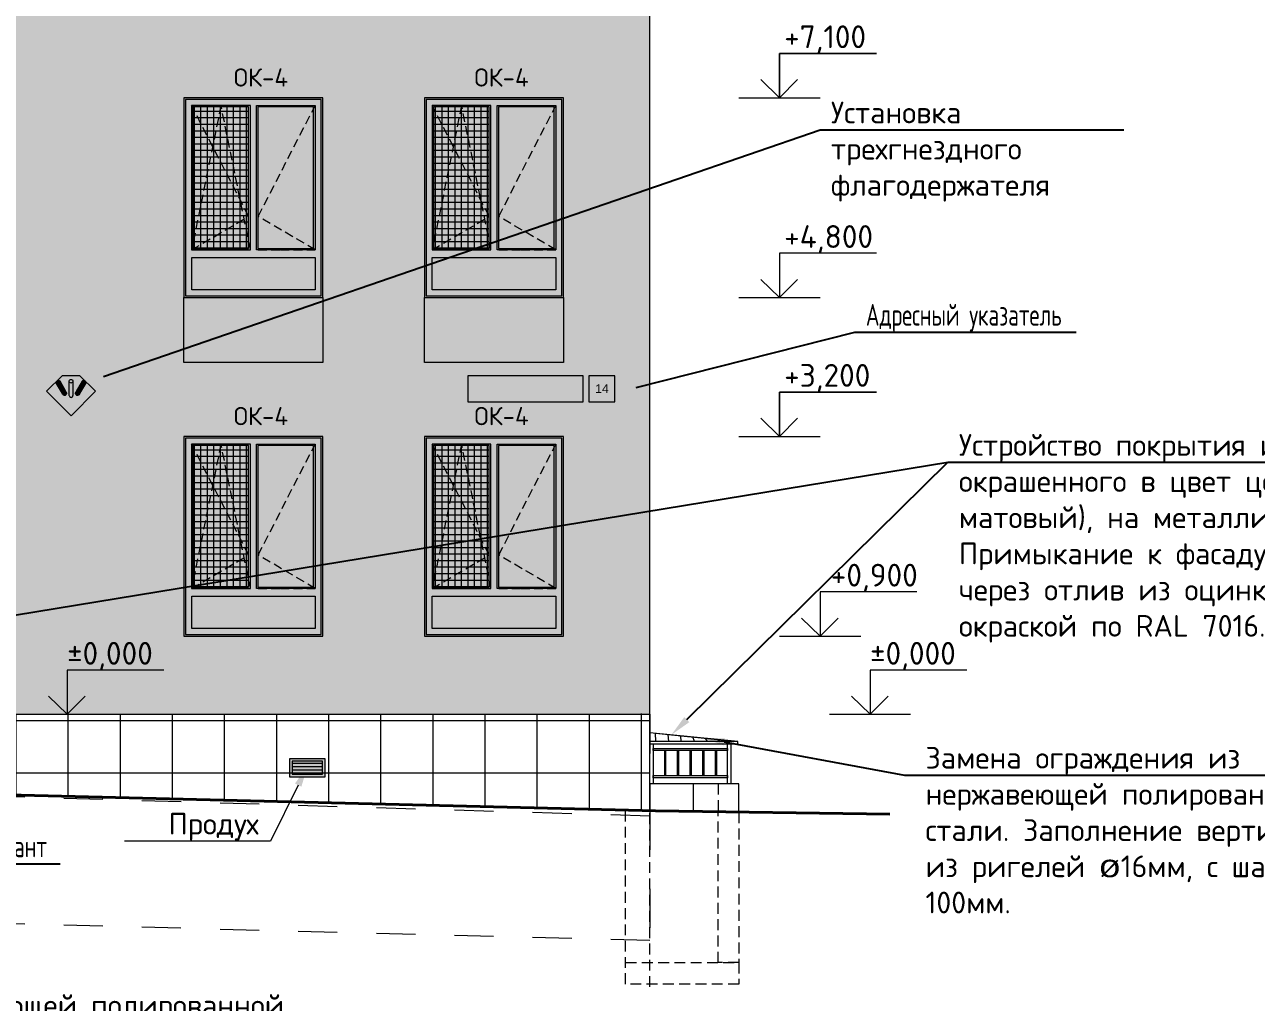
# Model space of a CAD drawing. Header units: millimetres. Extents: x -136099598 to 9192475, y 0 to 779331.
# Drawn here: x -288455 to -274274, y 285236 to 296497 of the extents above; entities that cross this region are included whole.
import ezdxf
from ezdxf import colors
from ezdxf.entities.mleader import LeaderData, LeaderLine
from ezdxf.math import Vec2, Vec3

# ---------------------------------------------------------------- set-up
doc = ezdxf.new("R2010")
doc.units = ezdxf.units.MM
doc.header["$MEASUREMENT"] = 0
for name, pattern in [('01_base$0$DASHED2', [0.375, 0.25, -0.125]), ('ADSK_Скрыто', [6, 3, -3]), ('ADSK_Штриховая_ш2 п1', [3, 2, -1])]:
    doc.linetypes.add(name, pattern=pattern)
doc.layers.get('0').update_dxf_attribs({"color": 250, "lineweight": 9})
for name, color, linetype, lineweight, true_color in [('!_Окно_00_Штрих_Стекло', 7, 'Continuous', 0, 0x737373), ('RAL 000 80 00', 7, 'Continuous', 0, 0xb9b8b6), ('RAL 100 6030', 7, 'Continuous', 0, 0x989057), ('RAL 7016', 7, 'Continuous', 0, 0x383e42), ('RAL 90 10', 7, 'Continuous', 0, 0xf1ece1)]:
    doc.layers.add(name, color=color, linetype=linetype, lineweight=lineweight, true_color=true_color)
for name, color, linetype, lineweight in [('!_Цоколь', 7, 'Continuous', 0), ('_NEW HATCH', 5, 'Continuous', 0), ('_NEW LINES', 5, 'Continuous', 9), ('_TEXT', 189, 'Continuous', 30), ('_Скрыто_', 7, 'ADSK_Скрыто', 9), ('АР-Выноски', 5, 'Continuous', 5), ('АР_тонкая линия', 250, 'Continuous', 0), ('ОБОРУДОВАНИЕ', 253, 'Continuous', 5), ('Ограждение', 250, 'Continuous', 9), ('Подвал', 250, 'ADSK_Штриховая_ш2 п1', 30), ('пунктир', 251, 'Continuous', 13), ('СТЕНЫ кирпич ЛИДЕР', 250, 'Continuous', 15)]:
    doc.layers.add(name, color=color, linetype=linetype, lineweight=lineweight)
for name, color, linetype in [('PDF _0', 7, 'Continuous'), ('PDF _PDF _0', 7, 'Continuous'), ('PDF _Текст', 7, 'Continuous')]:
    doc.layers.add(name, color=color, linetype=linetype)
doc.styles.add('GOST-2.304_Type-B', font='GOST_Common.ttf')
doc.styles.add('ICOCPEUR', font='isocpeur.ttf')
doc.styles.add('ISOCPEUR', font='isocpeur.ttf', dxfattribs={"width": 0.7})
doc.styles.add('PDF ISOCPEUR', font='isocpeur.ttf')
pattern_1 = [(90, (541247.052279662, -119.9999999999943), (-600, 1.13686837721616e-13), []), (180, (541247.052279662, -119.9999999999943), (-1.70530256582424e-13, -600), [])]

# ---------------------------------------------------------------- blocks, each defined once
blk = doc.blocks.new('A$Cbb492947')
at = {"layer": '!_Окно_00_Штрих_Стекло'}
h = blk.add_hatch(color=256, dxfattribs=at)
h.dxf.hatch_style = 1
h.set_gradient(color1=(70, 92, 124), color2=(219, 225, 235), name='CURVED')
h.paths.add_polyline_path([(1492.596321599558, 89.00270338060545), (1492.596321599558, 2213.26939832367), (90.0008705163055, 2212.255993676427), (90.00087051630544, 87.98929873336238)])
at = {"layer": 'PDF _PDF _0', "lineweight": 0, "true_color": 0x636466}
h = blk.add_hatch(dxfattribs=at)
h.set_pattern_fill('ANSI37', color=251, scale=600, angle=135)
h.set_pattern_definition([(180, (0, 0), (-7.105427357601002e-15, -75), []), (270, (0, 0), (75, -1.4210854715202e-14), [])])
h.paths.add_polyline_path([(745.785901600495, 564.367503027077), (745.785901600495, 2196.819007847347), (105, 2195.805603200104), (105, 563.3540983798339)])
at = {"layer": 'RAL 7016'}
h = blk.add_hatch(color=256, dxfattribs=at)
h.dxf.hatch_style = 1
h.paths.add_polyline_path([(1601.510507199913, 2300.805603200104), (0, 2300.805603200104), (0, 0), (1601.510507199913, 0)])
h.paths.add_polyline_path([(851.810419999063, 2195.805603200105), (1492.596321599558, 2195.805603200105), (1492.596321599558, 564.367503027077), (851.810419999063, 563.3540983798339)], flags=16)
h.paths.add_polyline_path([(745.785901600495, 2195.805603200105), (745.785901600495, 564.367503027077), (105.0080364551634, 563.3540983798337), (104.9919635448366, 2195.87837618453)], flags=16)
h.paths.add_polyline_path([(1511.502587020813, 459.4483360000886), (1511.519297894976, 87.98922437573245), (90.01169981785807, 87.98929873336245), (89.98917069844737, 459.4483360000886)], flags=16)
at = {"layer": 'PDF _0', "linetype": 'ADSK_Штриховая_ш2 п1', "lineweight": 0, "ltscale": 50}
for points in [[(765.7859016004951, 552.2503896376193), (427.3500436004251, 2212.762696000049), (88.91418926464394, 548.4238148743752), (745.785901600495, 935.0000000000003), (88.91418560035527, 2212.762696000049)], [(855.7246055994183, 548.4238148743752), (1114.160463599488, 548.4238148743752), (1512.596317935269, 548.4238148743752), (855.7246055994183, 935.0000000000003), (1512.596321599558, 2212.762696000049)]]:
    blk.add_lwpolyline(points, dxfattribs=at)
at = {"layer": 'PDF _PDF _0', "lineweight": 0}
for points in [[(0, 0), (1601.510507199913, 0), (1601.510507199913, 2300.805603200104), (0, 2300.805603200104)], [(20, 20), (1581.510507199913, 20), (1581.510507199913, 2280.805603200104), (20, 2280.805603200104)], [(88.91418560035527, 548.4238148743752), (765.785901600495, 548.4238148743752), (765.785901600495, 2212.762696000049), (88.91418560035527, 2212.762696000049)], [(105, 563.3540983798339), (745.785901600495, 564.367503027077), (745.7859016004948, 2195.805603200105), (105, 2195.805603200104)], [(1512.596321599558, 548.4238148743752), (835.7246055994183, 548.4238148743752), (835.7246055994183, 2212.762696000049), (1512.596321599558, 2212.762696000049)], [(851.810419999063, 563.3540983798339), (1492.596321599558, 564.367503027077), (1492.596321599558, 2195.805603200105), (851.810419999063, 2195.805603200104)], [(1511.509636683608, 87.9892731999862), (90.00087051630544, 87.98929873336245), (90, 459.4483360000886), (1511.512248232524, 459.4483360000886)]]:
    blk.add_lwpolyline(points, close=True, dxfattribs=at)
at = {"layer": 'PDF _Текст', "lineweight": 0, "insert": (574, 2429), "char_height": 209.9930287715913, "attachment_point": 7, "style": 'PDF ISOCPEUR'}
blk.add_mtext('ОК-4', dxfattribs=at)
blk = doc.blocks.new('A$Cbac6e4b7')
at = {"layer": 'RAL 100 6030'}
h = blk.add_hatch(color=256, dxfattribs=at)
h.dxf.hatch_style = 1
h.paths.add_polyline_path([(1601.510507199913, 748.4301744298427), (0, 748.4301744000404), (0, 5.960464477539062e-08), (1601.510507199913, 8.940696716308594e-08)])
at = {"layer": 'СТЕНЫ кирпич ЛИДЕР', "ltscale": 100}
blk.add_lwpolyline([(0, 748.4301744000404), (1601.510507199913, 748.4301744000404), (1601.510507199913, 0), (0, 0)], close=True, dxfattribs=at)
blk = doc.blocks.new('A$C68e30825')
at = {"layer": 'RAL 000 80 00', "ltscale": 100, "true_color": 0x939598, "transparency": 33554687}
h = blk.add_hatch(color=252, dxfattribs=at)
h.dxf.hatch_style = 1
h.paths.add_polyline_path([(282.8427124746377, 282.8427124746377), (102.8427124746377, 462.8427124746377), (-102.8427124746377, 462.8427124746377), (-282.8427124746377, 282.8427124746377), (0, 0)])
edge = h.paths.add_edge_path(flags=16)
edge.add_ellipse((-148.0913762925775, 386.2658078480163), major_axis=(21.65063509461142, 12.49999999999939), ratio=0.7071067811865591, start_angle=2.2737367544323206e-12, end_angle=179.9999999999994, ccw=False)
edge.add_line((-126.4407411979046, 398.7658078478999), (-58.40662379714195, 280.9272598616662))
edge.add_line((-58.40662379714195, 280.9272598616662), (-55.01579888758715, 273.800574447785))
edge.add_line((-55.01579888758715, 273.800574447785), (-52.88065734674456, 266.4044486036873))
edge.add_line((-52.88065734668635, 266.4044486036873), (-52.10826408688445, 259.1097549625556))
edge.add_line((-52.10826408694265, 259.1097549626138), (-52.73735013150144, 252.2822799236747))
edge.add_line((-52.73735013150144, 252.2822799236747), (-54.73637047928059, 246.2643815943738))
edge.add_line((-54.73637047928059, 246.2643815943156), (-58.00508590287063, 241.3578225254314))
edge.add_line((-58.00508590287063, 241.3578225254896), (-62.37958936201176, 237.8086380767636))
edge.add_line((-62.37958936201176, 237.8086380767636), (-67.64052498689853, 235.7947991765686))
edge.add_line((-67.64052498689853, 235.7947991765686), (-73.52408749749884, 235.4172881164122))
edge.add_line((-73.52408749749884, 235.4172881164122), (-79.73525050195167, 236.6950348771643))
edge.add_line((-79.73525050200988, 236.6950348771643), (-85.96256035170518, 239.5639679008746))
edge.add_line((-85.96256035170518, 239.5639679009328), (-91.8937537278398, 243.8802269061562))
edge.add_line((-91.8937537278398, 243.8802269061562), (-97.23141582799144, 249.4273766432889))
edge.add_line((-97.23141582799144, 249.4273766432889), (-101.7078939861967, 255.9272598614334))
edge.add_line((-101.7078939861967, 255.9272598613752), (-169.7420113872504, 373.7658078480745))
edge = h.paths.add_edge_path(flags=16)
edge.add_ellipse((0, 399.1400360398693), major_axis=(25, 0), ratio=0.7071067811865214, start_angle=0, end_angle=180, ccw=False)
edge.add_line((25, 399.1400360398111), (25, 248.0718012382276))
edge.add_line((25, 248.0718012382276), (24.37319780455437, 240.2044981702929))
edge.add_line((24.37319780455437, 240.2044981702347), (22.52422169758938, 232.7316945292405))
edge.add_line((22.52422169753117, 232.7316945292405), (19.54578706168104, 226.028107893304))
edge.add_line((19.54578706168104, 226.0281078933622), (15.58724504645215, 220.4298840882257))
edge.add_line((15.58724504645215, 220.4298840881675), (10.8470934779034, 216.2177414314938))
edge.add_line((10.84709347796161, 216.2177414314938), (5.563023348920979, 213.6028943444835))
edge.add_line((5.563023348920979, 213.6028943444835), (0, 212.7164621787379))
edge.add_line((0, 212.7164621787379), (-5.563023348920979, 213.6028943444835))
edge.add_line((-5.563023348920979, 213.6028943444835), (-10.84709347796161, 216.2177414314938))
edge.add_line((-10.84709347796161, 216.2177414314938), (-15.58724504651036, 220.4298840881675))
edge.add_line((-15.58724504645215, 220.4298840881675), (-19.54578706168104, 226.028107893304))
edge.add_line((-19.54578706168104, 226.0281078933622), (-22.52422169753117, 232.7316945292987))
edge.add_line((-22.52422169758938, 232.7316945292405), (-24.37319780455437, 240.2044981702347))
edge.add_line((-24.37319780455437, 240.2044981702347), (-25, 248.0718012378784))
edge.add_line((-25, 248.0718012378784), (-25, 399.1400360399857))
edge = h.paths.add_edge_path(flags=16)
edge.add_line((52.10826408694265, 259.1097549626138), (52.88065734674456, 266.4044486037455))
edge.add_line((52.88065734674456, 266.4044486036873), (55.01579888758715, 273.800574447785))
edge.add_line((55.01579888758715, 273.800574447785), (58.40662379702553, 280.9272598613752))
edge.add_line((58.40662379702553, 280.9272598614334), (126.440741198021, 398.7658078480745))
edge.add_ellipse((148.0913762925775, 386.2658078480163), major_axis=(-21.65063509461369, 12.4999999999986), ratio=0.7071067811865147, start_angle=179.9999999999945, end_angle=359.9999999999886, ccw=False)
edge.add_line((169.7420113871922, 373.7658078479581), (101.7078939863713, 255.927259861608))
edge.add_line((101.7078939863713, 255.927259861608), (97.23141582799144, 249.4273766432307))
edge.add_line((97.23141582799144, 249.4273766432889), (91.8937537278398, 243.8802269061562))
edge.add_line((91.8937537278398, 243.8802269061562), (85.96256035170518, 239.5639679009328))
edge.add_line((85.96256035170518, 239.5639679009328), (79.73525050200988, 236.6950348772225))
edge.add_line((79.73525050200988, 236.6950348771643), (73.52408749755705, 235.4172881164122))
edge.add_line((73.52408749749884, 235.4172881164122), (67.64052498689853, 235.7947991765686))
edge.add_line((67.64052498689853, 235.7947991765686), (62.37958936201176, 237.8086380767636))
edge.add_line((62.37958936201176, 237.8086380767636), (58.00508590287063, 241.3578225254896))
edge.add_line((58.00508590292884, 241.3578225254896), (54.7363704793388, 246.2643815943738))
edge.add_line((54.73637047928059, 246.2643815943156), (52.73735013150144, 252.2822799236164))
edge.add_line((52.73735013150144, 252.2822799236747), (52.10826408694265, 259.1097549626138))
h = blk.add_hatch(color=252, dxfattribs=at)
h.dxf.hatch_style = 1
edge = h.paths.add_edge_path()
edge.add_ellipse((-148.0913762925775, 386.2658078480163), major_axis=(21.6506350946126, 12.50000000000053), ratio=0.707106781186478, start_angle=179.999999999998, end_angle=360.00000000000097, ccw=False)
edge.add_line((-169.742011387134, 373.7658078478999), (-101.7078939861967, 255.9272598613752))
edge.add_line((-101.7078939861967, 255.9272598613752), (-97.23141582799144, 249.4273766432307))
edge.add_line((-97.23141582799144, 249.4273766432889), (-91.8937537278398, 243.8802269061562))
edge.add_line((-91.8937537278398, 243.8802269061562), (-85.96256035170518, 239.5639679009328))
edge.add_line((-85.96256035170518, 239.5639679009328), (-79.73525050200988, 236.6950348772225))
edge.add_line((-79.73525050200988, 236.6950348771643), (-73.52408749755705, 235.4172881164122))
edge.add_line((-73.52408749749884, 235.4172881164122), (-67.64052498689853, 235.7947991765686))
edge.add_line((-67.64052498689853, 235.7947991765686), (-62.37958936201176, 237.8086380767636))
edge.add_line((-62.37958936201176, 237.8086380767636), (-58.00508590287063, 241.3578225254896))
edge.add_line((-58.00508590287063, 241.3578225254896), (-54.73637047928059, 246.2643815943738))
edge.add_line((-54.73637047928059, 246.2643815943156), (-52.73735013150144, 252.2822799236164))
edge.add_line((-52.73735013150144, 252.2822799236747), (-52.10826408694265, 259.1097549626138))
edge.add_line((-52.10826408694265, 259.1097549626138), (-52.88065734674456, 266.4044486037455))
edge.add_line((-52.88065734668635, 266.4044486036873), (-55.01579888752894, 273.800574447785))
edge.add_line((-55.01579888758715, 273.800574447785), (-58.40662379714195, 280.9272598616662))
edge.add_line((-58.40662379714195, 280.9272598616662), (-126.440741198021, 398.7658078480745))
edge = h.paths.add_edge_path()
edge.add_ellipse((-148.0913762925775, 386.2658078480163), major_axis=(21.6506350946126, 12.50000000000053), ratio=0.707106781186478, start_angle=179.999999999998, end_angle=360.000000000001)
edge.add_ellipse((-148.0913762925775, 386.2658078480163), major_axis=(21.65063509461142, 12.49999999999939), ratio=0.7071067811865591, start_angle=2.308725004959152e-12, end_angle=179.9999999999993)
h = blk.add_hatch(color=252, dxfattribs=at)
h.dxf.hatch_style = 1
edge = h.paths.add_edge_path()
edge.add_ellipse((0, 399.1400360398693), major_axis=(25.00000000000182, 0), ratio=0.7071067811865064, start_angle=180, end_angle=360, ccw=False)
edge.add_line((-25, 399.1400360397529), (-25, 248.0718012378784))
edge.add_line((-25, 248.0718012378784), (-24.37319780455437, 240.2044981702347))
edge.add_line((-24.37319780455437, 240.2044981702347), (-22.52422169758938, 232.7316945292405))
edge.add_line((-22.52422169758938, 232.7316945292405), (-19.54578706173925, 226.028107893304))
edge.add_line((-19.54578706168104, 226.0281078933622), (-15.58724504645215, 220.4298840882257))
edge.add_line((-15.58724504645215, 220.4298840881675), (-10.8470934779034, 216.2177414314938))
edge.add_line((-10.84709347796161, 216.2177414314938), (-5.563023348920979, 213.6028943444835))
edge.add_line((-5.563023348920979, 213.6028943444835), (0, 212.7164621787379))
edge.add_line((0, 212.7164621787379), (5.563023348920979, 213.6028943444835))
edge.add_line((5.563023348920979, 213.6028943444835), (10.84709347796161, 216.2177414314938))
edge.add_line((10.84709347796161, 216.2177414314938), (15.58724504651036, 220.4298840881675))
edge.add_line((15.58724504645215, 220.4298840881675), (19.54578706168104, 226.028107893304))
edge.add_line((19.54578706168104, 226.0281078933622), (22.52422169753117, 232.7316945292987))
edge.add_line((22.52422169753117, 232.7316945292405), (24.37319780449616, 240.2044981702347))
edge.add_line((24.37319780455437, 240.2044981702347), (25, 248.0718012381694))
edge.add_line((25, 248.0718012382276), (25, 399.1400360399857))
edge = h.paths.add_edge_path()
edge.add_ellipse((0, 399.1400360398693), major_axis=(25, 0), ratio=0.7071067811865214, start_angle=0, end_angle=180)
edge.add_ellipse((0, 399.1400360398693), major_axis=(25.00000000000182, 0), ratio=0.7071067811865064, start_angle=180, end_angle=360)
h = blk.add_hatch(color=252, dxfattribs=at)
h.dxf.hatch_style = 1
edge = h.paths.add_edge_path()
edge.add_ellipse((148.0913762925775, 386.2658078480163), major_axis=(-21.65063509460915, 12.50000000000017), ratio=0.7071067811866039, start_angle=6.821210263296962e-13, end_angle=180.0000000000063, ccw=False)
edge.add_line((126.4407411979628, 398.7658078479581), (58.40662379702553, 280.9272598614334))
edge.add_line((58.40662379702553, 280.9272598614334), (55.01579888758715, 273.8005744478432))
edge.add_line((55.01579888758715, 273.800574447785), (52.88065734674456, 266.4044486036873))
edge.add_line((52.88065734674456, 266.4044486036873), (52.10826408694265, 259.1097549625556))
edge.add_line((52.10826408694265, 259.1097549626138), (52.73735013150144, 252.2822799236747))
edge.add_line((52.73735013150144, 252.2822799236747), (54.73637047928059, 246.2643815943738))
edge.add_line((54.73637047928059, 246.2643815943156), (58.00508590287063, 241.3578225254314))
edge.add_line((58.00508590292884, 241.3578225254896), (62.37958936206996, 237.8086380767636))
edge.add_line((62.37958936201176, 237.8086380767636), (67.64052498689853, 235.7947991765686))
edge.add_line((67.64052498689853, 235.7947991765686), (73.52408749749884, 235.4172881164122))
edge.add_line((73.52408749749884, 235.4172881164122), (79.73525050195167, 236.6950348771643))
edge.add_line((79.73525050200988, 236.6950348771643), (85.96256035170518, 239.5639679008746))
edge.add_line((85.96256035170518, 239.5639679009328), (91.8937537278398, 243.8802269061562))
edge.add_line((91.8937537278398, 243.8802269061562), (97.23141582799144, 249.4273766432889))
edge.add_line((97.23141582799144, 249.4273766432889), (101.7078939863713, 255.9272598616662))
edge.add_line((101.7078939863713, 255.927259861608), (169.7420113872504, 373.7658078480745))
edge = h.paths.add_edge_path()
edge.add_ellipse((148.0913762925775, 386.2658078480163), major_axis=(-21.65063509461369, 12.4999999999986), ratio=0.7071067811865147, start_angle=179.9999999999945, end_angle=359.9999999999886)
edge.add_ellipse((148.0913762925775, 386.2658078480163), major_axis=(-21.65063509460915, 12.50000000000017), ratio=0.7071067811866039, start_angle=7.378886860995359e-13, end_angle=180.0000000000063)
at = {"layer": 'ОБОРУДОВАНИЕ', "color": 0}
for p, q in [((-102.8427124746377, 462.8427124746377), (-282.8427124746377, 282.8427124746377)), ((102.8427124746377, 462.8427124746377), (-102.8427124746377, 462.8427124746377)), ((282.8427124746377, 282.8427124746377), (102.8427124746377, 462.8427124746377)), ((-169.7420113871922, 373.7658078480163), (-101.7078939863131, 255.9272598615498)), ((-58.40662379708374, 280.9272598615498), (-126.4407411979628, 398.7658078480163)), ((-25, 399.1400360398693), (-25, 248.0718012381112)), ((25, 248.0718012381112), (25, 399.1400360398693)), ((126.440741198021, 398.7658078480163), (58.40662379708374, 280.9272598615498)), ((101.7078939863131, 255.9272598615498), (169.7420113872504, 373.7658078480163)), ((-282.8427124746377, 282.8427124746377), (0, 0)), ((0, 0), (282.8427124746377, 282.8427124746377))]:
    blk.add_line(p, q, dxfattribs=at)
at = {"layer": 'ОБОРУДОВАНИЕ', "color": 0, "flags": 128}
for points in [[(-58.40662379708374, 280.9272598615498), (-55.01579888758715, 273.800574447785), (-52.88065734668635, 266.4044486036873), (-52.10826408694265, 259.1097549626138), (-52.73735013150144, 252.2822799236747), (-54.73637047928059, 246.2643815943156), (-58.00508590287063, 241.3578225254896), (-62.37958936201176, 237.8086380767636), (-67.64052498689853, 235.7947991765686), (-73.52408749749884, 235.4172881164122), (-79.73525050200988, 236.6950348771643), (-85.96256035170518, 239.5639679009328), (-91.8937537278398, 243.8802269061562), (-97.23141582799144, 249.4273766432889), (-101.7078939863131, 255.9272598615498)], [(-25, 248.0718012381112), (-24.37319780455437, 240.2044981702347), (-22.52422169758938, 232.7316945292405), (-19.54578706168104, 226.0281078933622), (-15.58724504645215, 220.4298840881675), (-10.84709347796161, 216.2177414314938), (-5.563023348920979, 213.6028943444835), (0, 212.7164621787379), (5.563023348920979, 213.6028943444835), (10.84709347796161, 216.2177414314938), (15.58724504645215, 220.4298840881675), (19.54578706168104, 226.0281078933622), (22.52422169753117, 232.7316945292405), (24.37319780455437, 240.2044981702347), (25, 248.0718012381112)], [(101.7078939863131, 255.9272598615498), (97.23141582799144, 249.4273766432889), (91.8937537278398, 243.8802269061562), (85.96256035170518, 239.5639679009328), (79.73525050200988, 236.6950348771643), (73.52408749749884, 235.4172881164122), (67.64052498689853, 235.7947991765686), (62.37958936201176, 237.8086380767636), (58.00508590292884, 241.3578225254896), (54.73637047928059, 246.2643815943156), (52.73735013150144, 252.2822799236747), (52.10826408694265, 259.1097549626138), (52.88065734674456, 266.4044486036873), (55.01579888758715, 273.800574447785), (58.40662379708374, 280.9272598615498)]]:
    blk.add_lwpolyline(points, dxfattribs=at)
at = {"layer": 'ОБОРУДОВАНИЕ', "color": 0}
for centre, major_axis, ratio, start_param, end_param in [((-148.0913762925775, 386.2658078480163), (21.65063509461142, 12.49999999999939), 0.7071067811865591, 4.029485285965961e-14, 3.141592653589782), ((-148.0913762925775, 386.2658078480163), (21.65063509461257, 12.50000000000052), 0.7071067811864782, 3.141592653589759, 6.283185307179603), ((0, 399.1400360398693), (25, 0), 0.7071067811865214, 0, 3.141592653589793), ((0, 399.1400360398693), (25.00000000000182, 0), 0.7071067811865064, 3.141592653589793, 6.283185307179586), ((148.0913762925775, 386.2658078480163), (-21.65063509460915, 12.50000000000017), 0.7071067811866039, 1.287858708565182e-14, 3.141592653589902), ((148.0913762925775, 386.2658078480163), (-21.65063509461369, 12.4999999999986), 0.7071067811865147, 3.141592653589697, 6.283185307179387)]:
    blk.add_ellipse(centre, major_axis=major_axis, ratio=ratio, start_param=start_param, end_param=end_param, dxfattribs=at)
blk = doc.blocks.new('A$Ce9bab95b')
at = {"ltscale": 100}
h = blk.add_hatch(dxfattribs=at)
h.set_pattern_fill('ANSI31', color=256, scale=300, angle=135)
h.set_pattern_definition([(180, (351843.9542666221, -283696.988165576), (-3.552713678800501e-15, -37.5), [])])
h.paths.add_polyline_path([(380, 30), (380, 180), (30, 180), (30, 30)])
at = {"layer": 'RAL 7016', "lineweight": 30, "ltscale": 100, "transparency": 33554687}
h = blk.add_hatch(color=256, dxfattribs=at)
h.dxf.hatch_style = 1
h.paths.add_polyline_path([(380, 30), (380, 180), (30, 180), (30, 30)], flags=16)
h.paths.add_polyline_path([(410, 0), (410, 210), (0, 210), (0, 0)])
h.paths.add_polyline_path([(380, 30), (30, 30), (30, 180), (380, 180)], flags=16)
for points in [[(0, 210), (0, 0), (410, 0), (410, 210)], [(30, 180), (30, 30), (380, 30), (380, 180)]]:
    blk.add_lwpolyline(points, close=True)
blk = doc.blocks.new('A$C75c4dc5c')
at = {"ltscale": 150}
blk.add_blockref('A$Ce9bab95b', (0, -260), dxfattribs=at)
at = {"layer": 'АР-Выноски'}
ml = blk.add_multileader_mtext('Standard', dxfattribs=at)
ml.set_content('\\A1;Продух', color=256, style='ICOCPEUR')
ml.set_leader_properties()
ml.build(insert=Vec2(0, 0))
ml.multileader.update_dxf_attribs({"text_left_attachment_type": 6, "text_right_attachment_type": 6, "dogleg_length": 100, "arrow_head_size": 250})
ctx = ml.context
ctx.base_point, ctx.char_height, ctx.arrow_head_size, ctx.landing_gap_size, ctx.plane_origin, ctx.plane_x_axis, ctx.plane_y_axis = Vec3(-1725.070760847069, -999.1296807274235), 250, 250, 25, Vec3(-6501.563375473022, -507.2167273759842), Vec3(1, -2.449293598294706e-16), Vec3(2.449293598294706e-16, 1)
ctx.left_attachment, ctx.right_attachment = 6, 6
notes = []
notes.append((ctx, [(0, (1, 1, 0), (-218.0353804235347, -999.1296807274239), (-1, 2.449293598294707e-16), 432.0353804235347, [(0, [(210, -130)], 0, [])])]))
ctx.mtext.insert, ctx.mtext.text_direction, ctx.mtext.width, ctx.mtext.flow_direction = Vec3(-1392.570760847069, -674.1296807274239), Vec3(1, -2.449293598294706e-16), 4074.824656840879, 5
for ctx, leaders in notes:
    for number, flags, end, landing, length, lines in leaders:
        leader = LeaderData()
        leader.index, (leader.has_last_leader_line, leader.has_dogleg_vector, leader.attachment_direction) = number, flags
        leader.last_leader_point, leader.dogleg_vector, leader.dogleg_length = Vec3(end), Vec3(landing), length
        for number, points, colour, breaks in lines:
            line = LeaderLine()
            line.index, line.vertices, line.color, line.breaks = number, Vec3.list(points), colors.encode_raw_color(colour), breaks
            leader.lines.append(line)
        ctx.leaders.append(leader)

msp = doc.modelspace()

# ---------------------------------------------------------------- hatches: boundary and pattern name
at = {"layer": '!_Цоколь', "lineweight": 0, "ltscale": 5, "true_color": 0x636466}
h = msp.add_hatch(dxfattribs=at)
h.set_pattern_fill('ANSI37', color=251, scale=4800, angle=44.99999999999999)
h.set_pattern_definition(pattern_1)
h.paths.add_polyline_path([(-294676.9999999997, 287771.4040129483), (-281257, 287443.5518880134), (-281257.0020069515, 288561.1842424739), (-294676.5317605919, 288553.4971876816)])
h = msp.add_hatch(dxfattribs=at)
h.set_pattern_fill('ANSI37', color=251, scale=4800, angle=44.99999999999999)
h.set_pattern_definition(pattern_1)
h.paths.add_polyline_path([(-281257.0000010314, 287445.8725510252), (-280231.468319111, 287425.1758438683), (-280231.5243458926, 287753.0109236364), (-281257, 287753.0014765434)])
at = {"layer": '_NEW HATCH', "true_color": 0xffffff}
h = msp.add_hatch(color=7, dxfattribs=at)
h.dxf.hatch_style = 1
h.paths.add_polyline_path([(-283350.8261963988, 292153.5518880138), (-282023.2731977701, 292153.5518880138), (-282023.2731977701, 292453.5518880138), (-283350.8261963988, 292453.5518880138)])
at = {"layer": '_NEW HATCH', "true_color": 0x0000ff}
h = msp.add_hatch(color=5, dxfattribs=at)
h.dxf.hatch_style = 1
h.paths.add_polyline_path([(-281958.3534593582, 292153.5518880138), (-281658.3534593582, 292153.5518880138), (-281658.3534593582, 292453.5518880138), (-281958.3534593582, 292453.5518880138)])
at = {"layer": 'RAL 7016', "ltscale": 100, "true_color": 0x000000, "transparency": 33554687}
h = msp.add_hatch(dxfattribs=at)
h.set_pattern_fill('ANSI32', color=18, scale=400, angle=45)
h.set_pattern_definition([(90, (8363679545.956527, 936335442.739108), (-150, 0), []), (90, (8363679595.956527, 936335492.7391078), (-150, 0), [])])
h.paths.add_polyline_path([(-280280.0276680824, 288244.7504788488), (-281257.0019082493, 288342.0000000003), (-281257.0019082493, 288241.0861188127), (-280244.501880066, 288241.0827926971)])
at = {"layer": 'RAL 90 10', "ltscale": 100, "transparency": 33554687}
h = msp.add_hatch(color=256, dxfattribs=at)
h.dxf.hatch_style = 1
h.paths.add_polyline_path([(-281257.0000145435, 308453.573542999), (-294676.9999999993, 308453.5735429989), (-294677.0022807167, 288553.573542999), (-286718.5, 288553.5518880134), (-281257.0016793437, 288553.5518880134)])

# ---------------------------------------------------------------- linework, layer by layer
at = {"ltscale": 150}
msp.add_line((-280244.501880066, 288241.0827926971, -0.3746991756876643), (-281257.0019082493, 288342.0000000003), dxfattribs=at)
for points, elevation in [([(-280244.501880066, 288241.0827926971), (-281257.0019082493, 288241.0861188127), (-281257.0019082493, 288212.0021032101), (-280244.501880066, 288211.9987770945)], -0.3746991756876643), ([(-280363.9911764111, 288135.2697472805), (-281219.0035185786, 288135.2697472805), (-281219.0036053968, 288160.5186633703), (-280363.9912632293, 288160.5186633703)], -0.3746991756876634), ([(-280364.0007705759, 287822.5176507848), (-281218.9985983933, 287822.5176312671), (-281218.9985983933, 287847.7642802085), (-280364.0007705759, 287847.7642997262)], 0.3746991756876634)]:
    msp.add_lwpolyline(points, close=True, dxfattribs=dict(at, elevation=elevation))
msp.add_lwpolyline([(-281257, 287445.4780038241), (-280231.4683125755, 287425.141102013), (-280231.5243458926, 287753.0062000899), (-281257.0007255275, 287753.0062000899)], close=True, dxfattribs=at)
at = {"layer": '_NEW LINES', "color": 18, "true_color": 0x000000}
msp.add_lwpolyline([(-283350.8261963988, 292153.5518880138), (-282023.2731977701, 292153.5518880138), (-282023.2731977701, 292453.5518880138), (-283350.8261963988, 292453.5518880138)], close=True, dxfattribs=at)
at = {"layer": '_NEW LINES'}
msp.add_lwpolyline([(-281958.3534593582, 292153.5518880138), (-281658.3534593582, 292153.5518880138), (-281658.3534593582, 292453.5518880138), (-281958.3534593582, 292453.5518880138)], close=True, dxfattribs=at)
at = {"layer": '_Скрыто_', "color": 6, "ltscale": 150}
for points in [[(-356622.2118802934, 288552.1999165897), (-356622.2118802934, 288552.1999165897), (-350192.0580597916, 288553.573542999), (-350192.0572359262, 288804.8819024219), (-320519.4426344319, 288804.8819024219), (-320519.4535687863, 288553.471456514), (-310648.3409638662, 288553.5518807257), (-310648.3468876205, 288804.504898249), (-294676.9999999997, 288804.8819024219), (-294676.9999999997, 288553.5518880134), (-281257, 288553.5518880134), (-281257.0007255275, 287752.9999999957), (-281257.0280311048, 287708.4730817917), (-281256.9719688952, 287380.4389262356), (-302553.9426133873, 288026.9664722451), (-302564.421338181, 288225.70687211), (-350192.0581987037, 288505.9613779663), (-350192.1177125579, 288243.5523197787), (-356781.383134475, 288248.4441064985), (-356782.7400814682, 288555.3260506941), (-356622.2118802934, 288552.1999165897)], [(-356795.0410230085, 288245.2125065999), (-350192.1177125579, 288243.5523197787), (-350191.5592941659, 288503.5388267883), (-328651.3416080793, 288362.4834551922), (-328652.4236110628, 288291.7550334931), (-322579.834572772, 288201.3645757248), (-302564.421338181, 288225.70687211), (-302564.421338181, 288027.1175803309), (-294676.9999999997, 287913.3772956766), (-294680.4492531116, 287771.4878623707), (-281257, 287443.5518880134), (-281257, 285947.0283386745), (-294676.9999999998, 286299.2227453478), (-294676.9999999997, 286396.8638197556), (-302396.9999999999, 286511.0581075586), (-302396.9999999999, 286700.6000291482), (-328812.0000000001, 286645.104809124), (-328812.0000000001, 286873.4361731634), (-350145.2111521602, 287071.4072656333), (-350145.2111521602, 286770.5316345915), (-356624.5547372918, 286742.51458304), (-356795.0410230085, 286742.51458304), (-356795.0410230085, 288245.0498496949)]]:
    msp.add_lwpolyline(points, dxfattribs=at)
at = {"layer": 'PDF _0', "lineweight": 0}
for p, q in [((-280232.2480309406, 295654.3574912141), (-279297.2480309407, 295654.3574912141)), ((-280232.2480309405, 293353.551888014), (-279297.2480309406, 293353.551888014)), ((-280232.2480309406, 291754.3574912137), (-279297.2480309407, 291754.3574912137)), ((-279764.7480309405, 289453.5518880135), (-278829.7480309406, 289453.5518880135)), ((-279189.7387536078, 288553.5518880136), (-278254.7387536079, 288553.5518880136))]:
    msp.add_line(p, q, dxfattribs=at)
for points in [[(-278649.0451595807, 296164.3056032009), (-279764.7480309406, 296164.3056032009), (-279764.7480309406, 295654.3574912141), (-279978.1095362206, 295863.2739651342), (-279764.7480309406, 295654.3574912141), (-279555.8315570206, 295863.2739651342)], [(-279764.7480309406, 295654.3574912141), (-279764.7480309406, 296164.3056032009), (-278649.0451595807, 296164.3056032009)], [(-278649.0451595807, 293863.5000000008), (-279764.7480309405, 293863.5000000008), (-279764.7480309405, 293353.551888014), (-279978.1095362206, 293562.468361934), (-279764.7480309405, 293353.551888014), (-279555.8315570205, 293562.468361934)], [(-278649.0451595807, 292264.3056032005), (-279764.7480309406, 292264.3056032005), (-279764.7480309406, 291754.3574912137), (-279978.1095362206, 291963.2739651338), (-279764.7480309406, 291754.3574912137), (-279555.8315570206, 291963.2739651338)], [(-279764.7480309406, 291754.3574912137), (-279764.7480309406, 292264.3056032005), (-278649.0451595807, 292264.3056032005)], [(-278181.5451595807, 289963.5000000003), (-279297.2480309406, 289963.5000000003), (-279297.2480309406, 289453.5518880135), (-279510.6095362206, 289662.4683619336), (-279297.2480309406, 289453.5518880135), (-279088.3315570206, 289662.4683619336)], [(-286851.2738625834, 289063.4490936983), (-287966.9767327819, 289063.4999994694), (-287966.9999999999, 288553.5518880134), (-288180.3519729015, 288762.4780966842), (-287966.9999999999, 288553.5518880134), (-287758.073994141, 288762.4588295597)], [(-277606.5126161914, 289063.4490936985), (-278722.2154863899, 289063.4999994696), (-278722.2387536079, 288553.5518880136), (-278935.5907265095, 288762.4780966844), (-278722.2387536079, 288553.5518880136), (-278513.312747749, 288762.4588295599)]]:
    msp.add_lwpolyline(points, dxfattribs=at)
at = {"layer": 'АР_тонкая линия', "color": 3, "lineweight": 40, "ltscale": 100}
for p, q in [((-294676.9999999997, 287771.4040129483), (-281190.3839977253, 287443.5518880134, -0.05248368483136412)), ((-281190.3839977241, 287443.5518880134, -0.05248368483136885), (-278494.998981891, 287404.0700418903, -0.06294421697333562))]:
    msp.add_line(p, q, dxfattribs=at)
at = {"layer": 'Ограждение'}
for points in [[(-281257.0007255275, 287752.9999999957), (-281257.0040060247, 288212.002040801), (-281219.0040060247, 288212.002040801), (-281219.0007255275, 287752.9999999957), (-281257.0007255275, 287752.9999999957)], [(-280364.0007247702, 287752.9999999957), (-280364.0015245459, 288211.9991072411), (-280326.0015245459, 288211.9991072411), (-280326.0007247702, 287752.9999999957), (-280364.0007247702, 287752.9999999957)], [(-280795.1125648285, 288135.2677057814), (-280795.1151234781, 287848.2115825104), (-280795.1151234781, 287848.2115825104)], [(-280779.1151234781, 287848.2115825104), (-280779.1125648242, 288135.2678168834)]]:
    msp.add_lwpolyline(points, dxfattribs=at)
for points, elevation in [([(-281087.1110861301, 288135.2660948025), (-281087.1136447797, 287848.2099715315), (-281087.1136447797, 287848.2099715315)], 0.7493983513753268), ([(-281071.1136447797, 287848.2099715315), (-281071.1110861259, 288135.2662059045)], 0.7493983513753268), ([(-280941.1117860025, 288135.266900292), (-280941.1143446545, 287848.2106045174), (-280941.1143446545, 287848.2106045174)], 0.3746991756876634), ([(-280925.1143446545, 287848.2106045174), (-280925.1117859982, 288135.267011394)], 0.3746991756876634), ([(-280649.1132647008, 288135.2685112708), (-280649.1158233621, 287848.2115825104), (-280649.1158233621, 287848.2115825104)], -0.3746991756876634), ([(-280633.1158233621, 287848.2115825104), (-280633.1132646966, 288135.2686223728)], -0.3746991756876634), ([(-280503.113264704, 288135.2695250765), (-280503.1158233628, 287848.2127688196), (-280503.1158233628, 287848.2127688196)], -0.3746991756876634), ([(-280487.1158233628, 287848.2127688196), (-280487.1132646998, 288135.2696361784)], -0.3746991756876634)]:
    msp.add_lwpolyline(points, dxfattribs=dict(at, elevation=elevation))
at = {"layer": 'пунктир', "linetype": '01_base$0$DASHED2', "ltscale": 500}
for p, q in [((-280471.4970443225, 287752.998240636), (-280471.496318795, 287430.8897325058)), ((-281536.195072657, 285445.5990686404), (-281536.1933770777, 287461.4538448773)), ((-281257, 285413.5518880125, -0.1808473959249921), (-281257, 287444.8308878057))]:
    msp.add_line(p, q, dxfattribs=at)
for points in [[(-280471.496318795, 287430.8897325058), (-280231.4683125755, 287425.141102013), (-280231.4963188395, 285693.5520229088), (-280471.4963188395, 285693.5520229088)], [(-281536.190221702, 285693.5531297479), (-280231.2061577216, 285693.5520320974), (-280231.2061577216, 285445.5979709858), (-281536.190221702, 285445.5990686363)]]:
    msp.add_lwpolyline(points, close=True, dxfattribs=at)
at = {"layer": 'СТЕНЫ кирпич ЛИДЕР', "ltscale": 100}
for p, q in [((-281257, 287444.8308878057), (-281257, 308453.573542999)), ((-294676.9999999997, 288553.5518880134, -0.0002297080651031958), (-281257.0000000001, 288553.5518880134, 0.0002297080651031958))]:
    msp.add_line(p, q, dxfattribs=at)

# ---------------------------------------------------------------- block references
at = {"ltscale": 150}
for name, p in [('A$C68e30825', (-287920.8677074756, 291990.7091755392)), ('A$C75c4dc5c', (-285405.32937147, 288092.5746705046))]:
    msp.add_blockref(name, p, dxfattribs=at)
at = {"layer": 'Подвал', "ltscale": 150}
for name, p in [('A$Cbb492947', (-286621.982718652, 293353.5518880138)), ('A$Cbb492947', (-283851.9827186519, 293353.5518879925)), ('A$Cbac6e4b7', (-286621.982718652, 292605.1217136138)), ('A$Cbac6e4b7', (-283851.9827186519, 292605.1217136138)), ('A$Cbb492947', (-286621.982718652, 289453.5518880347)), ('A$Cbb492947', (-283851.9827186519, 289453.5518880134))]:
    msp.add_blockref(name, p, dxfattribs=at)

# ---------------------------------------------------------------- texts
at = {"layer": '_TEXT', "color": 254, "insert": (-281808.3534593582, 292303.5518880138), "char_height": 100, "width": 300, "attachment_point": 5, "style": 'GOST-2.304_Type-B'}
msp.add_mtext('{\\fArial|b0|i0|c204|p34;14}', dxfattribs=at)
at = {"layer": 'PDF _0', "color": 18, "lineweight": 0, "true_color": 0x000000, "char_height": 262.4934346850584, "attachment_point": 7, "style": 'PDF ISOCPEUR'}
for s, insert in [('+7,100', (-279710.6095362206, 296164.3056032009)), ('+4,800', (-279710.6095362206, 293863.5000000008)), ('+3,200', (-279710.6095362206, 292264.3056032005)), ('+0,900', (-279173.2701490633, 289963.5000000003))]:
    msp.add_mtext(s, dxfattribs=dict(at, insert=insert))
at = {"layer": 'PDF _0', "color": 18, "lineweight": 0, "true_color": 0x000000, "char_height": 262.4934346850584, "attachment_point": 7, "rotation": 359.9973857862014, "style": 'PDF ISOCPEUR'}
for insert in [(-287966.9767327819, 289063.4999994694), (-278722.2154863899, 289063.4999994696)]:
    msp.add_mtext('%%P0,000', dxfattribs=dict(at, insert=insert))

# ---------------------------------------------------------------- leaders
at = {"layer": 'АР-Выноски'}
ml = msp.add_multileader_mtext('Standard', dxfattribs=at)
ml.set_content('\\A1;Установка трехгнездного флагодержателя', color=256, style='ICOCPEUR')
ml.set_leader_properties()
ml.build(insert=Vec2(0, 0))
ml.multileader.update_dxf_attribs({"text_left_attachment_type": 6, "text_right_attachment_type": 6, "dogleg_length": 100, "arrow_head_size": 250})
ctx = ml.context
ctx.base_point, ctx.char_height, ctx.arrow_head_size, ctx.landing_gap_size, ctx.plane_origin = Vec3(-279197.2480309407, 295284.3400573579), 250, 250, 25, Vec3(-299473.206197008, 301175.1030967484)
ctx.left_attachment, ctx.right_attachment = 6, 6
notes = []
notes.append((ctx, [(1, (1, 1, 0), (-279297.2480309407, 295284.3400573579), (1, 0), 100, [(0, [(-287781.6151659478, 292361.6656724948)], 0, [])])]))
ctx.mtext.insert, ctx.mtext.width, ctx.mtext.defined_height, ctx.mtext.flow_direction = Vec3(-279172.2480309407, 295609.3400573579), 3339.577594089322, 7505.978321524337, 5
ml = msp.add_multileader_mtext('Standard', dxfattribs=at)
ml.set_content('{\\C256;Адресный указатель}', color=256, style='ISOCPEUR')
ml.set_leader_properties()
ml.build(insert=Vec2(0, 0))
ml.multileader.update_dxf_attribs({"text_left_attachment_type": 6, "text_right_attachment_type": 6, "dogleg_length": 100, "arrow_head_size": 250})
ctx = ml.context
ctx.base_point, ctx.char_height, ctx.arrow_head_size, ctx.landing_gap_size, ctx.plane_origin = Vec3(-278795.318057932, 292954.6214940418), 250, 250, 25, Vec3(-279958.2595443726, 285128.4244365823)
ctx.left_attachment, ctx.right_attachment = 6, 6
notes.append((ctx, [(1, (1, 1, 0), (-278895.318057932, 292954.6214940418), (1, 0), 100, [(0, [(-281658.3534593582, 292257)], 0, [])])]))
ctx.mtext.insert, ctx.mtext.width, ctx.mtext.flow_direction = Vec3(-278770.318057932, 293279.6214940418), 4039.485719535034, 5
ml = msp.add_multileader_mtext('Standard', dxfattribs=at)
ml.set_content('Устройство покрытия из профнастила окрашенного в цвет цоколя асфальт матовый), на металлическом каркасе. Примыкание к фасаду предусмотреть через отлив из оцинкованной стали с окраской по RAL 7016.', color=256, style='ICOCPEUR')
ml.set_leader_properties()
ml.build(insert=Vec2(0, 0))
ml.multileader.update_dxf_attribs({"text_left_attachment_type": 6, "text_right_attachment_type": 6, "dogleg_length": 100, "arrow_head_size": 250})
ctx = ml.context
ctx.base_point, ctx.char_height, ctx.arrow_head_size, ctx.landing_gap_size, ctx.plane_origin = Vec3(-277724.5584230907, 291455.9649155531), 250, 250, 25, Vec3(-290501.3413273148, 288484.549174452)
ctx.left_attachment, ctx.right_attachment = 6, 6
notes.append((ctx, [(1, (1, 1, 0), (-277824.5584230907, 291455.9649155531), (1, 0), 100, [(0, [(-294757.8006168656, 288682.6143706085)], 0, [])])]))
ctx.mtext.insert, ctx.mtext.width, ctx.mtext.defined_height, ctx.mtext.flow_direction = Vec3(-277699.5584230907, 291780.9649155531), 6621.5, 1445.58004500704, 5
ml = msp.add_multileader_mtext('Standard', dxfattribs=at)
ml.set_content('Устройство покрытия из профнастила окрашенного в цвет цоколя асфальт матовый), на металлическом каркасе. Примыкание к фасаду предусмотреть через отлив из оцинкованной стали с окраской по RAL 7016.', color=256, style='ICOCPEUR')
ml.set_leader_properties()
ml.build(insert=Vec2(0, 0))
ml.multileader.update_dxf_attribs({"text_left_attachment_type": 6, "text_right_attachment_type": 6, "dogleg_length": 100, "arrow_head_size": 250})
ctx = ml.context
ctx.base_point, ctx.char_height, ctx.arrow_head_size, ctx.landing_gap_size, ctx.plane_origin = Vec3(-277724.5584230907, 291455.9649155531, -0.3746991756876636), 250, 250, 25, Vec3(-276448.6773665181, 288590.1632092646, -0.3746991756876636)
ctx.left_attachment, ctx.right_attachment = 6, 6
notes.append((ctx, [(1, (1, 1, 0), (-277824.5584230907, 291455.9649155531, -0.3746991756876636), (1, 0), 100, [(0, [(-281009.038571229, 288317.2851686037, -0.3746991756876636)], 0, [])])]))
ctx.mtext.insert, ctx.mtext.width, ctx.mtext.defined_height, ctx.mtext.flow_direction = Vec3(-277699.5584230907, 291780.9649155531, -0.3746991756876636), 6621.5, 1445.58004500704, 5
ml = msp.add_multileader_mtext('Standard', dxfattribs=at)
ml.set_content('Пожарный гидрант', color=256, style='ISOCPEUR')
ml.set_leader_properties()
ml.build(insert=Vec2(0, 0))
ml.multileader.update_dxf_attribs({"text_left_attachment_type": 6, "text_right_attachment_type": 6, "dogleg_length": 100, "arrow_head_size": 250})
ctx = ml.context
ctx.base_point, ctx.char_height, ctx.arrow_head_size, ctx.landing_gap_size, ctx.plane_origin = Vec3(-290364.5463023643, 286832.8616703749), 250, 250, 25, Vec3(-289535.1418970951, 282782.7759621324)
ctx.left_attachment, ctx.right_attachment = 6, 6
notes.append((ctx, [(1, (1, 1, 0), (-290711.0006679912, 286832.8616703749), (1, 0), 346.454365626967, [(0, [(-291385.2358120807, 289907.8898056926)], 0, [])])]))
ctx.mtext.insert, ctx.mtext.width, ctx.mtext.flow_direction = Vec3(-290339.5463023643, 287157.8616703749), 4039.485719535034, 5
ml = msp.add_multileader_mtext('Standard', dxfattribs=at)
ml.set_content('\\A1;Отбивка керамической плитки и штукатурного слоя. Просушка стен цоколя на участках замачивания. Обработка антисептическими составами типа Картоцид-компаунд. Устройство утепления цоколя плитами из пеностекла толщиной 150 мм с последующим оштукатуриванием цементно-песчаным раствором по оцинкованной сетке и облицовкой керамогранитной плиткой "Керама Марацци DD640620R Про Фьюче антрацит", {\\A0; RAL 0002500 }, 600х600х9мм.', color=256, style='ICOCPEUR')
ml.set_leader_properties()
ml.build(insert=Vec2(0, 0))
ml.multileader.update_dxf_attribs({"text_left_attachment_type": 6, "text_right_attachment_type": 6, "dogleg_length": 100, "arrow_head_size": 250})
ctx = ml.context
ctx.base_point, ctx.char_height, ctx.arrow_head_size, ctx.landing_gap_size, ctx.plane_origin = Vec3(-297263.4661941426, 283762.1009041306), 250, 250, 25, Vec3(-311783.4962462122, 285932.3943472144)
ctx.left_attachment, ctx.right_attachment = 6, 6
notes.append((ctx, [(1, (1, 1, 0), (-297363.4661941426, 283762.1009041306), (1, 0), 100, [(0, [(-299023.3636535173, 288466.7293149512)], 0, [])])]))
ctx.mtext.insert, ctx.mtext.width, ctx.mtext.flow_direction = Vec3(-297238.4661941426, 284087.1009041306), 13500.35180251487, 5
ml = msp.add_multileader_mtext('Standard', dxfattribs=at)
ml.set_content('\\A1;Замена ограждения из нержавеющей полированной стали. Заполнение вертикальное из ригелей {\\fISOCTEUR|b0|i0|c204|p49;ø}16мм, с шагом 100мм.  ', color=256, style='ICOCPEUR')
ml.set_leader_properties()
ml.build(insert=Vec2(0, 0))
ml.multileader.update_dxf_attribs({"text_left_attachment_type": 6, "text_right_attachment_type": 6, "dogleg_length": 100, "arrow_head_size": 250})
ctx = ml.context
ctx.base_point, ctx.char_height, ctx.arrow_head_size, ctx.landing_gap_size, ctx.plane_origin = Vec3(-293758.0627317544, 285027.9724269714, -0.3746991756876634), 250, 250, 25, Vec3(-299283.7106838724, 275903.770458176, -0.3746991756876634)
ctx.left_attachment, ctx.right_attachment = 6, 6
notes.append((ctx, [(1, (1, 1, 0), (-294133.1366125178, 285027.9724269714, -0.3746991756876634), (1, 0), 375.073880763317, [(1, [(-295163.0111580393, 288427.015112593, -0.3746991756876634)], 0, [])])]))
ctx.mtext.insert, ctx.mtext.width, ctx.mtext.flow_direction = Vec3(-293733.0627317544, 285327.9724269714, -0.3746991756876634), 8506.062088216975, 5
ml = msp.add_multileader_mtext('Standard', dxfattribs=at)
ml.set_content('\\A1;Замена ограждения из нержавеющей полированной стали. Заполнение вертикальное из ригелей {\\fISOCTEUR|b0|i0|c204|p49;ø}16мм, с шагом 100мм.  ', color=256, style='ICOCPEUR')
ml.set_leader_properties()
ml.build(insert=Vec2(0, 0))
ml.multileader.update_dxf_attribs({"text_left_attachment_type": 6, "text_right_attachment_type": 6, "dogleg_length": 100, "arrow_head_size": 250})
ctx = ml.context
ctx.base_point, ctx.char_height, ctx.arrow_head_size, ctx.landing_gap_size, ctx.plane_origin = Vec3(-278108.3336401088, 287852.9707482741, -0.3746991756876634), 250, 250, 25, Vec3(-284779.089999559, 275607.7852181257, -0.3746991756876634)
ctx.left_attachment, ctx.right_attachment = 6, 6
notes.append((ctx, [(1, (1, 1, 0), (-278324.0698527927, 287852.9707482741, -0.3746991756876634), (1, 0), 215.7362126838416, [(1, [(-280646.4186488618, 288281.1423647921, -0.3746991756876634)], 0, [])])]))
ctx.mtext.insert, ctx.mtext.width, ctx.mtext.flow_direction = Vec3(-278083.3336401088, 288177.9707482741, -0.3746991756876634), 5420.630767534924, 5
for ctx, leaders in notes:
    for number, flags, end, landing, length, lines in leaders:
        leader = LeaderData()
        leader.index, (leader.has_last_leader_line, leader.has_dogleg_vector, leader.attachment_direction) = number, flags
        leader.last_leader_point, leader.dogleg_vector, leader.dogleg_length = Vec3(end), Vec3(landing), length
        for number, points, colour, breaks in lines:
            line = LeaderLine()
            line.index, line.vertices, line.color, line.breaks = number, Vec3.list(points), colors.encode_raw_color(colour), breaks
            leader.lines.append(line)
        ctx.leaders.append(leader)

doc.saveas('drawing.dxf')
